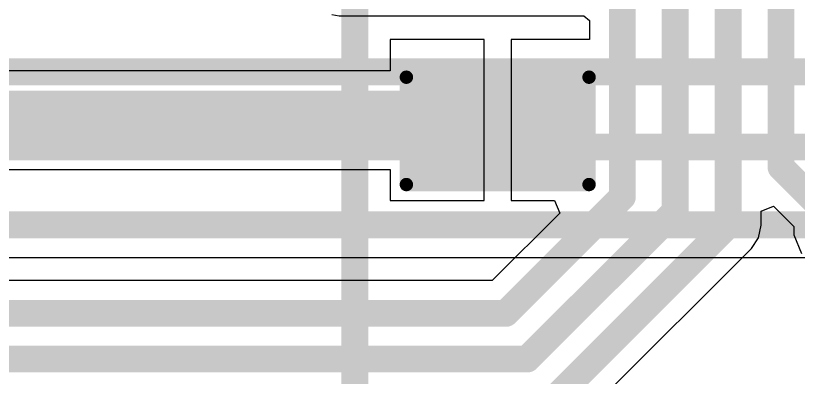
# Model space of a CAD drawing. Header units: inches. Extents: x -48 to 200, y -49 to 27.
# Drawn here: x 3.5046 to 3.7959, y 0.1002 to 0.2349 of the extents above; entities that cross this region are included whole.
import ezdxf

# ---------------------------------------------------------------- set-up
doc = ezdxf.new("R2010")
doc.units = ezdxf.units.IN
doc.header["$MEASUREMENT"] = 0
for name, color, linetype in [('Bottom Layer', 5, 'Continuous'), ('Bottom Overlay', 54, 'Continuous'), ('Bottom Paste', 16, 'Continuous'), ('Bottom Solder', 6, 'Continuous'), ('Top Layer', 1, 'Continuous')]:
    doc.layers.add(name, color=color, linetype=linetype)

# ---------------------------------------------------------------- blocks, each defined once
blk = doc.blocks.new('HDR_1_9_F______R_A_B_18')
at = {"layer": 'Bottom Overlay'}
blk.add_lwpolyline([(-0.06584, 0.40651, 0.01, 0.01, 0), (-0.06584, 0.058, 0.01, 0.01, 0)], format="xyseb", dxfattribs=at)
blk = doc.blocks.new('CAP_0805_B_23')
at = {"layer": 'Bottom Layer'}
for points in [[(-0.06, 0.03), (-0.02, 0.03), (-0.02, -0.03), (-0.06, -0.03)], [(0.02, 0.03), (0.06, 0.03), (0.06, -0.03), (0.02, -0.03)]]:
    blk.add_hatch(color=5, dxfattribs=at).paths.add_polyline_path(points)
at = {"layer": 'Bottom Paste'}
for points in [[(-0.06, 0.03), (-0.02, 0.03), (-0.02, -0.03), (-0.06, -0.03)], [(0.02, 0.03), (0.06, 0.03), (0.06, -0.03), (0.02, -0.03)]]:
    blk.add_hatch(color=16, dxfattribs=at).paths.add_polyline_path(points)
at = {"layer": 'Bottom Solder'}
for points in [[(-0.06276, 0.03276), (-0.01724, 0.03276), (-0.01724, -0.03276), (-0.06276, -0.03276)], [(0.01724, 0.03276), (0.06276, 0.03276), (0.06276, -0.03276), (0.01724, -0.03276)]]:
    blk.add_hatch(color=6, dxfattribs=at).paths.add_polyline_path(points)
at = {"layer": 'Bottom Overlay'}
for points in [[(-0.064, 0.034, 0.005, 0.005, 0), (-0.024, 0.034, 0.005, 0.005, 0)], [(-0.064, 0.034, 0.005, 0.005, 0), (-0.064, -0.034, 0.005, 0.005, 0)], [(0.024, 0.034, 0.005, 0.005, 0), (0.064, 0.034, 0.005, 0.005, 0)], [(0.064, 0.034, 0.005, 0.005, 0), (0.064, -0.034, 0.005, 0.005, 0)], [(-0.064, -0.034, 0.005, 0.005, 0), (-0.024, -0.034, 0.005, 0.005, 0)], [(0.024, -0.034, 0.005, 0.005, 0), (0.064, -0.034, 0.005, 0.005, 0)]]:
    blk.add_lwpolyline(points, format="xyseb", dxfattribs=at)
for points in [[(-0.06525, 0.034, 0.0025, 0.0025, 1), (-0.06275, 0.034, 0.0025, 0.0025, 1)], [(-0.06525, 0.034, 0.0025, 0.0025, 1), (-0.06275, 0.034, 0.0025, 0.0025, 1)], [(-0.02525, 0.034, 0.0025, 0.0025, 1), (-0.02275, 0.034, 0.0025, 0.0025, 1)], [(0.02275, 0.034, 0.0025, 0.0025, 1), (0.02525, 0.034, 0.0025, 0.0025, 1)], [(0.06275, 0.034, 0.0025, 0.0025, 1), (0.06525, 0.034, 0.0025, 0.0025, 1)], [(0.06275, 0.034, 0.0025, 0.0025, 1), (0.06525, 0.034, 0.0025, 0.0025, 1)], [(-0.06525, -0.034, 0.0025, 0.0025, 1), (-0.06275, -0.034, 0.0025, 0.0025, 1)], [(-0.06525, -0.034, 0.0025, 0.0025, 1), (-0.06275, -0.034, 0.0025, 0.0025, 1)], [(-0.02525, -0.034, 0.0025, 0.0025, 1), (-0.02275, -0.034, 0.0025, 0.0025, 1)], [(0.02275, -0.034, 0.0025, 0.0025, 1), (0.02525, -0.034, 0.0025, 0.0025, 1)], [(0.06275, -0.034, 0.0025, 0.0025, 1), (0.06525, -0.034, 0.0025, 0.0025, 1)], [(0.06275, -0.034, 0.0025, 0.0025, 1), (0.06525, -0.034, 0.0025, 0.0025, 1)]]:
    blk.add_lwpolyline(points, format="xyseb", close=True, dxfattribs=at)

msp = doc.modelspace()

# ---------------------------------------------------------------- linework, layer by layer
at = {"layer": 'Bottom Layer'}
for p, q in [((3.62227, 0.23541), (3.625, 0.23486)), ((3.625, 0.23486), (3.716, 0.23486)), ((3.716, 0.23486), (3.71817, 0.23308)), ((3.71817, 0.23308), (3.71817, 0.226)), ((3.679, 0.226), (3.644, 0.226)), ((3.644, 0.226), (3.644, 0.21435)), ((3.679, 0.196), (3.679, 0.226)), ((3.71817, 0.226), (3.689, 0.226)), ((3.689, 0.226), (3.689, 0.196)), ((3.644, 0.21435), (3.4956, 0.21435)), ((3.679, 0.166), (3.679, 0.196)), ((3.689, 0.196), (3.689, 0.166)), ((3.488, 0.17765), (3.644, 0.17765)), ((3.644, 0.17765), (3.644, 0.166)), ((3.644, 0.166), (3.679, 0.166)), ((3.689, 0.166), (3.70516, 0.166)), ((3.70516, 0.166), (3.70708, 0.16138)), ((3.78201, 0.16207), (3.78663, 0.16398)), ((3.78663, 0.16398), (3.79419, 0.15642)), ((3.70708, 0.16138), (3.68193, 0.13624)), ((3.78201, 0.15686), (3.78201, 0.16207)), ((3.78108, 0.15218), (3.78201, 0.15686)), ((3.79419, 0.15642), (3.79419, 0.15326)), ((3.77843, 0.14821), (3.78108, 0.15218)), ((3.79419, 0.15326), (3.79705, 0.14634)), ((3.71018, 0.07996), (3.77843, 0.14821)), ((3.68193, 0.13624), (3.36707, 0.13624))]:
    msp.add_line(p, q, dxfattribs=at)
for points in [[(3.73041, 0.16741, 0.01, 0.01, 0), (3.73041, 0.32401, 0.01, 0.01, 0)], [(3.75009, 0.16209, 0.01, 0.01, 0), (3.75009, 0.32401, 0.01, 0.01, 0)], [(3.76978, 0.15686, 0.01, 0.01, 0), (3.76978, 0.32401, 0.01, 0.01, 0)], [(3.78946, 0.17845, 0.01, 0.01, 0), (3.78946, 0.32401, 0.01, 0.01, 0)], [(3.488, 0.196, 0.022, 0.022, 0), (3.684, 0.196, 0.022, 0.022, 0)], [(3.78946, 0.17845, 0.01, 0.01, 0), (3.81092, 0.157, 0.01, 0.01, 0)], [(3.687, 0.124, 0.01, 0.01, 0), (3.73041, 0.16741, 0.01, 0.01, 0)], [(3.695, 0.107, 0.01, 0.01, 0), (3.75009, 0.16209, 0.01, 0.01, 0)], [(3.70153, 0.08862, 0.01, 0.01, 0), (3.76978, 0.15686, 0.01, 0.01, 0)], [(3.362, 0.124, 0.01, 0.01, 0), (3.687, 0.124, 0.01, 0.01, 0)], [(2.909, 0.107, 0.01, 0.01, 0), (3.695, 0.107, 0.01, 0.01, 0)]]:
    msp.add_lwpolyline(points, format="xyseb", dxfattribs=at)
for points in [[(3.6785, 0.196, 0.011, 0.011, 1), (3.6895, 0.196, 0.011, 0.011, 1)], [(3.78696, 0.17845, 0.005, 0.005, 1), (3.79196, 0.17845, 0.005, 0.005, 1)], [(3.78696, 0.17845, 0.005, 0.005, 1), (3.79196, 0.17845, 0.005, 0.005, 1)], [(3.72791, 0.16741, 0.005, 0.005, 1), (3.73291, 0.16741, 0.005, 0.005, 1)], [(3.72791, 0.16741, 0.005, 0.005, 1), (3.73291, 0.16741, 0.005, 0.005, 1)], [(3.74759, 0.16209, 0.005, 0.005, 1), (3.75259, 0.16209, 0.005, 0.005, 1)], [(3.74759, 0.16209, 0.005, 0.005, 1), (3.75259, 0.16209, 0.005, 0.005, 1)], [(3.76728, 0.15686, 0.005, 0.005, 1), (3.77228, 0.15686, 0.005, 0.005, 1)], [(3.76728, 0.15686, 0.005, 0.005, 1), (3.77228, 0.15686, 0.005, 0.005, 1)], [(3.6845, 0.124, 0.005, 0.005, 1), (3.6895, 0.124, 0.005, 0.005, 1)], [(3.6845, 0.124, 0.005, 0.005, 1), (3.6895, 0.124, 0.005, 0.005, 1)], [(3.6925, 0.107, 0.005, 0.005, 1), (3.6975, 0.107, 0.005, 0.005, 1)], [(3.6925, 0.107, 0.005, 0.005, 1), (3.6975, 0.107, 0.005, 0.005, 1)]]:
    msp.add_lwpolyline(points, format="xyseb", close=True, dxfattribs=at)
at = {"layer": 'Top Layer'}
msp.add_line((1.562, 0.14477), (3.79863, 0.14477), dxfattribs=at)
for points in [[(1.5601, 0.214, 0.01, 0.01, 0), (3.865, 0.214, 0.01, 0.01, 0)], [(1.559, 0.186, 0.01, 0.01, 0), (3.839, 0.186, 0.01, 0.01, 0)], [(1.562, 0.157, 0.01, 0.01, 0), (3.813, 0.157, 0.01, 0.01, 0)]]:
    msp.add_lwpolyline(points, format="xyseb", dxfattribs=at)

# ---------------------------------------------------------------- block references
for name, p, rotation in [('HDR_1_9_F______R_A_B_18', (3.565, 0.404), 180), ('CAP_0805_B_23', (3.684, 0.236), 90)]:
    msp.add_blockref(name, p, dxfattribs=dict(rotation=rotation))

doc.saveas('drawing.dxf')
